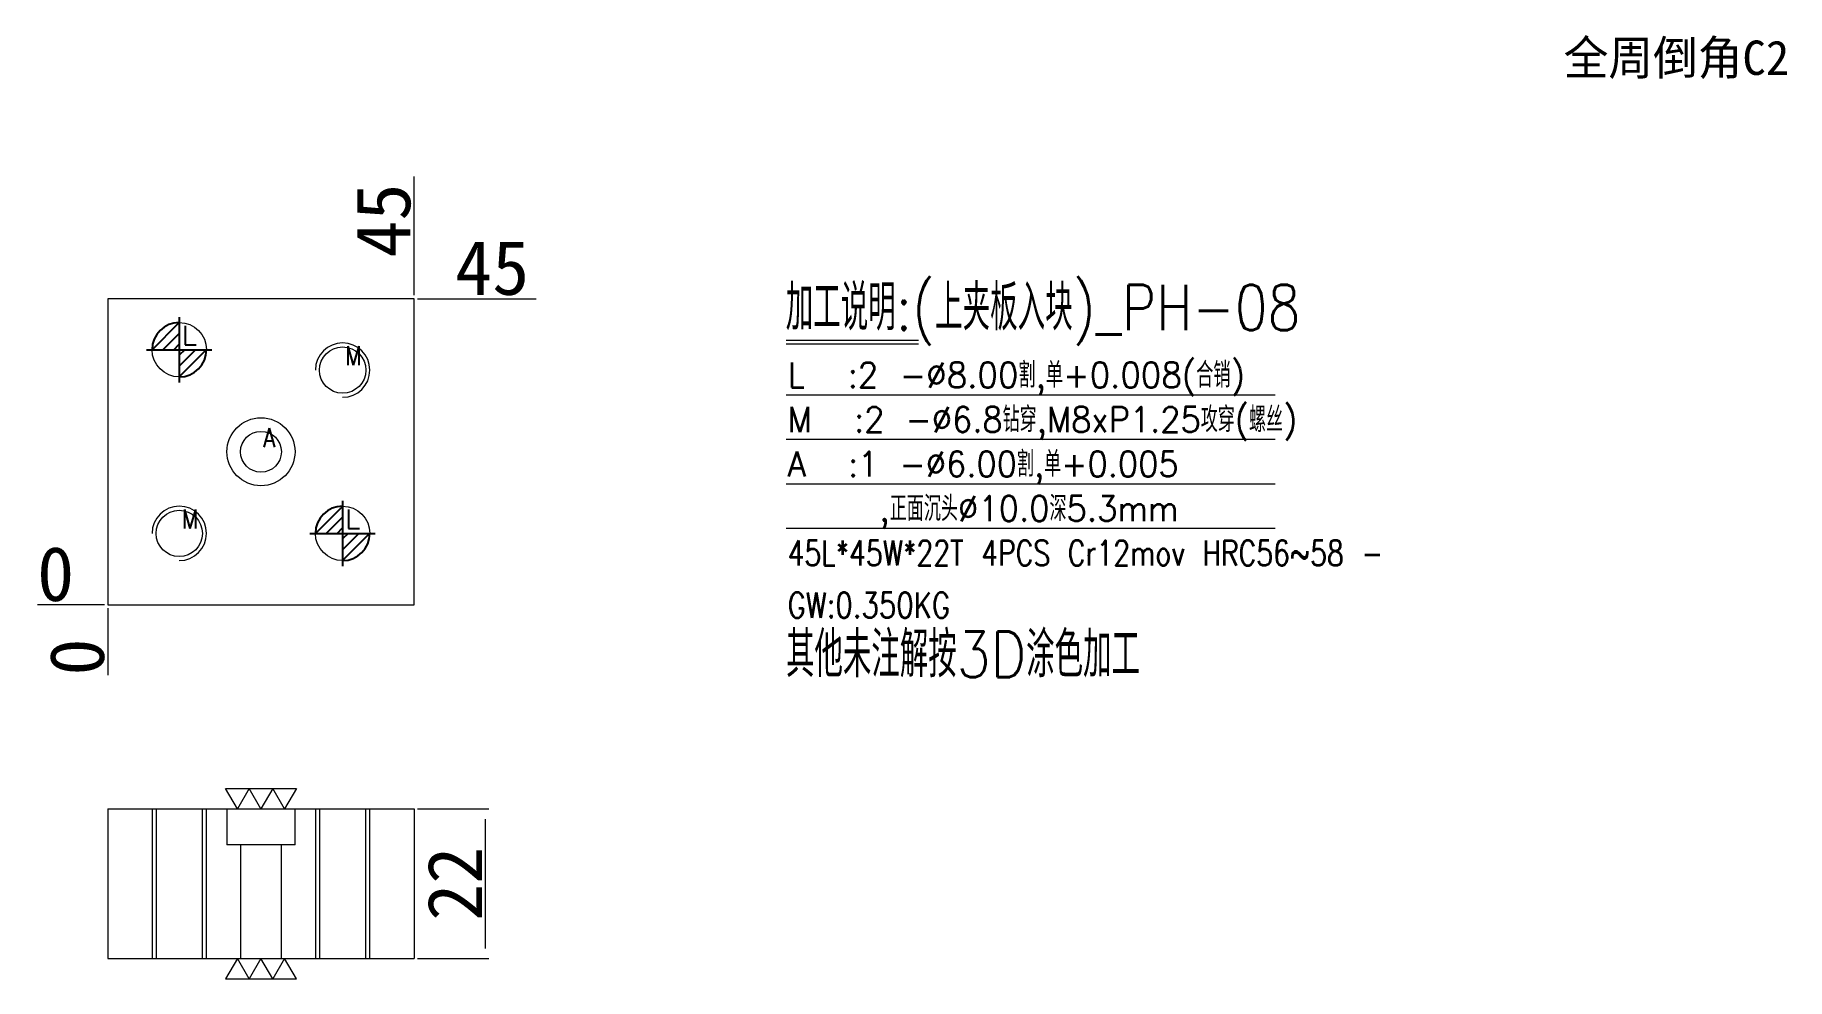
# Model space of a CAD drawing. Header units: millimetres. Extents: x 19368 to 19625, y 59717 to 59856.
import ezdxf
from ezdxf.enums import TextEntityAlignment as Align

# ---------------------------------------------------------------- set-up
doc = ezdxf.new("R2010")
doc.units = ezdxf.units.MM
doc.linetypes.add('DASHED', pattern=[0])
for name, color, linetype in [('dim', 4, 'Continuous'), ('PH', 7, 'Continuous'), ('PH_W', 1, 'Continuous')]:
    doc.layers.add(name, color=color, linetype=linetype)
doc.styles.add('_PUG_ERP', font='txt')
doc.styles.add('chinesef_fs', font='txt.shx', dxfattribs={"bigfont": 'gbcbig.shx'})
doc.dimstyles.new('_PUG_ERP', dxfattribs={"dimtxt": 8, "dimasz": 1.5, "dimexe": 0.5, "dimexo": 0.5, "dimgap": 0.5, "dimtad": 1, "dimtxsty": '_PUG_ERP', "dimblk": 'CLOSEDBLANK', "dimcen": 0, "dimclrd": 4, "dimclre": 4, "dimclrt": 3, "dimazin": 3, "dimtfac": 1, "dimtmove": 0, "dimatfit": 3, "dimldrblk": 'CLOSEDBLANK', "dimlwd": 9, "dimlwe": 9})

# ---------------------------------------------------------------- blocks, each defined once
blk = doc.blocks.new('*D735')
at = {"layer": 'Defpoints', "color": 0}
for p in [(19423.76, 59816.97), (19428.26, 59816.97), (19378.76, 59771.97)]:
    blk.add_point(p, dxfattribs=at)
at = {"layer": 'dim', "color": 4, "lineweight": 9}
blk.add_line((19424.26, 59816.97), (19441.71, 59816.97), dxfattribs=at)
at = {"layer": 'dim', "color": 3, "lineweight": 13, "insert": (19435.23, 59821.47), "char_height": 8, "attachment_point": 5, "style": '_PUG_ERP'}
blk.add_mtext('45', dxfattribs=at)
blk = doc.blocks.new('_ClosedBlank')
blk = doc.blocks.new('*D736')
at = {"layer": 'Defpoints', "color": 0}
for p in [(19374.26, 59771.97), (19378.76, 59771.97), (19378.76, 59771.97)]:
    blk.add_point(p, dxfattribs=at)
at = {"layer": 'dim', "color": 4, "lineweight": 9}
blk.add_line((19378.26, 59771.97), (19368.42, 59771.97), dxfattribs=at)
at = {"layer": 'dim', "color": 3, "lineweight": 13, "insert": (19371.09, 59776.47), "char_height": 8, "attachment_point": 5, "style": '_PUG_ERP'}
blk.add_mtext('0', dxfattribs=at)
blk = doc.blocks.new('*D737')
at = {"layer": 'Defpoints', "color": 0}
for p in [(19378.76, 59771.97), (19378.76, 59771.97), (19378.76, 59767.47)]:
    blk.add_point(p, dxfattribs=at)
at = {"layer": 'dim', "color": 4, "lineweight": 9}
blk.add_line((19378.76, 59771.47), (19378.76, 59761.64), dxfattribs=at)
at = {"layer": 'dim', "color": 3, "lineweight": 13, "insert": (19374.26, 59764.3), "char_height": 8, "attachment_point": 5, "rotation": 90, "style": '_PUG_ERP'}
blk.add_mtext('0', dxfattribs=at)
blk = doc.blocks.new('*D738')
at = {"layer": 'Defpoints', "color": 0}
for p in [(19423.76, 59821.47), (19423.76, 59816.97), (19378.76, 59771.97)]:
    blk.add_point(p, dxfattribs=at)
at = {"layer": 'dim', "color": 4, "lineweight": 9}
blk.add_line((19423.76, 59817.47), (19423.76, 59834.92), dxfattribs=at)
at = {"layer": 'dim', "color": 3, "lineweight": 13, "insert": (19419.26, 59828.45), "char_height": 8, "attachment_point": 5, "rotation": 90, "style": '_PUG_ERP'}
blk.add_mtext('45', dxfattribs=at)
blk = doc.blocks.new('*D739')
at = {"layer": 'Defpoints', "color": 0}
for p in [(19423.76, 59741.97), (19423.76, 59719.97), (19434.21, 59719.97)]:
    blk.add_point(p, dxfattribs=at)
at = {"layer": 'dim', "color": 4, "lineweight": 9}
for p, q in [((19424.26, 59741.97), (19434.71, 59741.97)), ((19434.21, 59740.47), (19434.21, 59721.47)), ((19424.26, 59719.97), (19434.71, 59719.97))]:
    blk.add_line(p, q, dxfattribs=at)
at = {"layer": 'dim', "color": 3, "lineweight": 13, "insert": (19429.71, 59730.97), "char_height": 8, "attachment_point": 5, "rotation": 90, "style": '_PUG_ERP'}
blk.add_mtext('22', dxfattribs=at)
blk = doc.blocks.new('pg_hx_L0')
at = {"color": 230}
for p, q in [((-0.5, -0.003), (0, 0.497)), ((0, 0.6), (0, -0.6)), ((-0.6, 0), (0.6, 0)), ((-0.3, 0), (0, 0.3)), ((-0.1, 0), (0, 0.1)), ((0.5, 0.003), (0, -0.497)), ((0.1, 0), (0, -0.1)), ((0.3, 0), (0, -0.3))]:
    blk.add_line(p, q, dxfattribs=at)
for start, end in [(90, 180), (270, 0)]:
    blk.add_arc((0, 0), 0.5, start, end, dxfattribs=at)
blk = doc.blocks.new('pg_hx_LLL0')
blk.add_blockref('pg_hx_L0', (0, 0))

msp = doc.modelspace()

# ---------------------------------------------------------------- linework, layer by layer
at = {"layer": 'dim', "color": 8, "linetype": 'Continuous', "lineweight": 18}
for p, q in [((19478.43, 59810.873), (19497.846, 59810.873)), ((19478.43, 59810.319), (19497.846, 59810.319)), ((19478.43, 59802.852), (19550.265, 59802.852)), ((19478.43, 59796.309), (19550.265, 59796.309)), ((19478.43, 59789.767), (19550.265, 59789.767)), ((19478.43, 59783.224), (19550.265, 59783.224))]:
    msp.add_line(p, q, dxfattribs=at)
at = {"layer": 'dim', "lineweight": 13}
for points in [[(19406.453, 59744.97), (19404.721, 59741.97), (19402.989, 59744.97), (19401.257, 59741.97), (19399.525, 59744.97), (19397.793, 59741.97), (19396.061, 59744.97), (19406.453, 59744.97)], [(19406.453, 59716.97), (19404.721, 59719.97), (19402.989, 59716.97), (19401.257, 59719.97), (19399.525, 59716.97), (19397.793, 59719.97), (19396.061, 59716.97), (19406.453, 59716.97)]]:
    msp.add_lwpolyline(points, close=True, dxfattribs=at)
at = {"layer": 'PH', "color": 11, "linetype": 'Continuous', "lineweight": 18}
for p, q in [((19423.757, 59816.97), (19378.757, 59816.97)), ((19378.757, 59816.97), (19378.757, 59771.97)), ((19423.757, 59771.97), (19423.757, 59816.97)), ((19378.757, 59771.97), (19423.757, 59771.97)), ((19378.757, 59741.97), (19378.757, 59719.97)), ((19378.757, 59741.97), (19423.757, 59741.97)), ((19423.757, 59741.97), (19423.757, 59719.97)), ((19378.757, 59719.97), (19423.757, 59719.97))]:
    msp.add_line(p, q, dxfattribs=at)
at = {"layer": 'PH', "color": 5, "linetype": 'DASHED', "lineweight": 13, "ltscale": 0.1677}
for p, q in [((19385.854, 59741.97), (19385.854, 59719.97)), ((19392.66, 59719.97), (19392.66, 59741.97)), ((19409.854, 59741.97), (19409.854, 59719.97)), ((19416.66, 59719.97), (19416.66, 59741.97))]:
    msp.add_line(p, q, dxfattribs=at)
at = {"layer": 'PH', "color": 31, "linetype": 'DASHED', "lineweight": 13, "ltscale": 0.1677}
for p, q in [((19396.257, 59741.97), (19396.257, 59736.67)), ((19406.257, 59736.67), (19406.257, 59741.97)), ((19406.257, 59736.67), (19396.257, 59736.67))]:
    msp.add_line(p, q, dxfattribs=at)
at = {"layer": 'PH', "color": 42, "linetype": 'Continuous', "lineweight": 18}
for centre, radius in [((19413.257, 59806.47), 3.403), ((19401.257, 59794.47), 5), ((19389.257, 59782.47), 3.403)]:
    msp.add_circle(centre, radius, dxfattribs=at)
at = {"layer": 'PH', "color": 42, "linetype": 'Continuous', "lineweight": 13}
for centre in [(19413.257, 59806.47), (19389.257, 59782.47)]:
    msp.add_arc(centre, 4, 270, 180, dxfattribs=at)
at = {"layer": 'PH_W', "color": 1, "linetype": 'DASHED', "lineweight": 13, "ltscale": 0.1677}
for p, q in [((19385.257, 59741.97), (19385.257, 59719.97)), ((19393.257, 59719.97), (19393.257, 59741.97)), ((19409.257, 59741.97), (19409.257, 59719.97)), ((19417.257, 59719.97), (19417.257, 59741.97)), ((19398.257, 59736.67), (19398.257, 59719.97)), ((19404.257, 59719.97), (19404.257, 59736.67))]:
    msp.add_line(p, q, dxfattribs=at)
at = {"layer": 'PH_W', "color": 1, "linetype": 'Continuous', "lineweight": 18}
for centre, radius in [((19389.257, 59809.47), 4), ((19401.257, 59794.47), 3), ((19413.257, 59782.47), 4)]:
    msp.add_circle(centre, radius, dxfattribs=at)

# ---------------------------------------------------------------- block references
at = {"layer": 'PH', "lineweight": 13, "ltscale": 0.1677, "xscale": 8, "yscale": 8, "zscale": 8}
for p in [(19389.257, 59809.47), (19413.257, 59782.47)]:
    msp.add_blockref('pg_hx_LLL0', p, dxfattribs=at)

# ---------------------------------------------------------------- texts
at = {"layer": 'dim'}
msp.add_text('全周倒角C2', height=5.0505, dxfattribs=at).set_placement((19609.215, 59852.492), align=Align.MIDDLE)
at = {"layer": 'dim', "color": 4, "lineweight": 13, "style": 'chinesef_fs'}
for s, height, width, p in [('加工说明:(上夹板入块)_PH-08', 6.7, 0.838, (19478.351, 59812.327)), ('L', 2.8, 1.1211, (19389.601, 59810.182)), ('M', 2.8, 0.8408, (19413.601, 59807.182)), ('M  :2 -%%c6.8钻穿,M8xP1.25攻穿(螺丝)', 3.7, 0.9383, (19478.626, 59797.36)), ('A', 2.8, 0.8408, (19401.551, 59795.156)), ('    ,正面沉头%%c10.0深5.3mm', 3.7, 0.9419, (19478.626, 59784.275)), ('M', 2.8, 0.8408, (19389.601, 59783.182)), ('L', 2.8, 1.1211, (19413.601, 59783.182)), ('45L*45W*22T 4PCS Cr12mov HRC56~58 - ', 3.7, 0.7804, (19478.626, 59777.732)), ('GW:0.350KG ', 3.7, 0.8055, (19478.626, 59770.08))]:
    msp.add_text(s, height=height, dxfattribs=dict(at, width=width)).set_placement(p)
at = {"layer": 'dim', "color": 1, "lineweight": 13, "style": 'chinesef_fs'}
for s, width, p in [('L  :2 -%%c8.00割,单+0.008(合销)', 0.9488, (19478.626, 59803.903)), ('A  :1 -%%c6.00割,单+0.005', 0.9387, (19478.626, 59790.818))]:
    msp.add_text(s, height=3.7, dxfattribs=dict(at, width=width)).set_placement(p)
at = {"layer": 'dim', "color": 21, "lineweight": 13, "style": 'chinesef_fs', "width": 0.8663}
msp.add_text('其他未注解按3D涂色加工', height=6.7, dxfattribs=at).set_placement((19478.401, 59761.329))

# ---------------------------------------------------------------- dimensions: what is measured, and where the dimension line sits
at = {"layer": 'dim', "lineweight": 13}
for feature_location, offset, dtype, origin, picture, middle in [((19423.757, 59816.97), (0, 4.5), 1, (19378.757, 59771.97), '*D738', (19419.257, 59828.447)), ((19423.757, 59816.97), (4.5, 0), 0, (19378.757, 59771.97), '*D735', (19435.233, 59821.47)), ((19378.756735591, 59771.970391414), (-4.5, 0), 0, (19378.756735591, 59771.970391414), '*D736', (19371.090068924, 59776.470391414)), ((19378.756735591, 59771.970391414), (0, -4.5), 1, (19378.756735591, 59771.970391414), '*D737', (19374.256735591, 59764.303724747))]:
    dim = msp.add_ordinate_dim(feature_location=feature_location, offset=offset, dtype=dtype, origin=origin, dimstyle='_PUG_ERP', dxfattribs=at)
    dim.commit()
    dim.dimension.update_dxf_attribs({"geometry": picture, "text_midpoint": middle})
dim = msp.add_linear_dim(base=(19434.206, 59719.97), p1=(19423.757, 59741.97), p2=(19423.757, 59719.97), angle=90, dimstyle='_PUG_ERP', dxfattribs=at)
dim.commit()
dim.dimension.update_dxf_attribs({"geometry": '*D739', "text_midpoint": (19429.706, 59730.97)})

doc.saveas('drawing.dxf')
